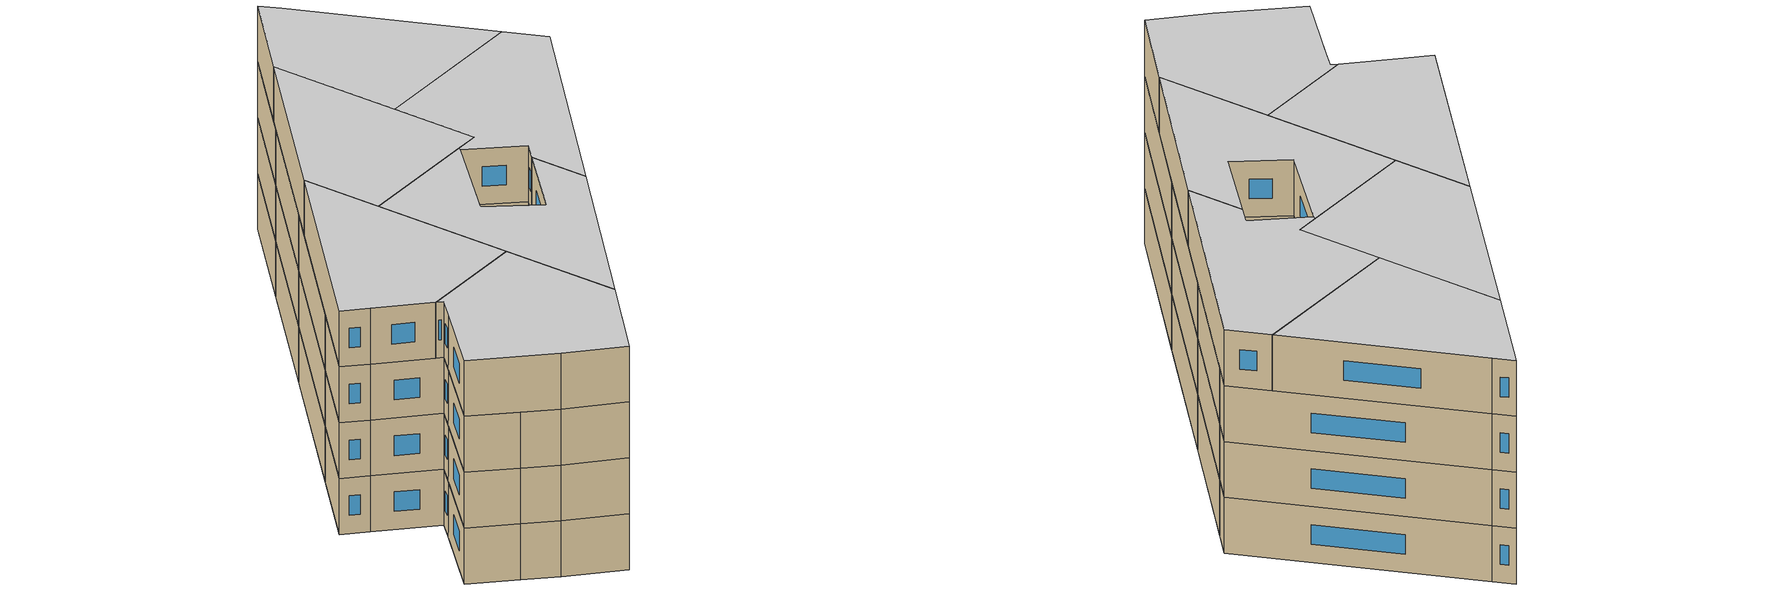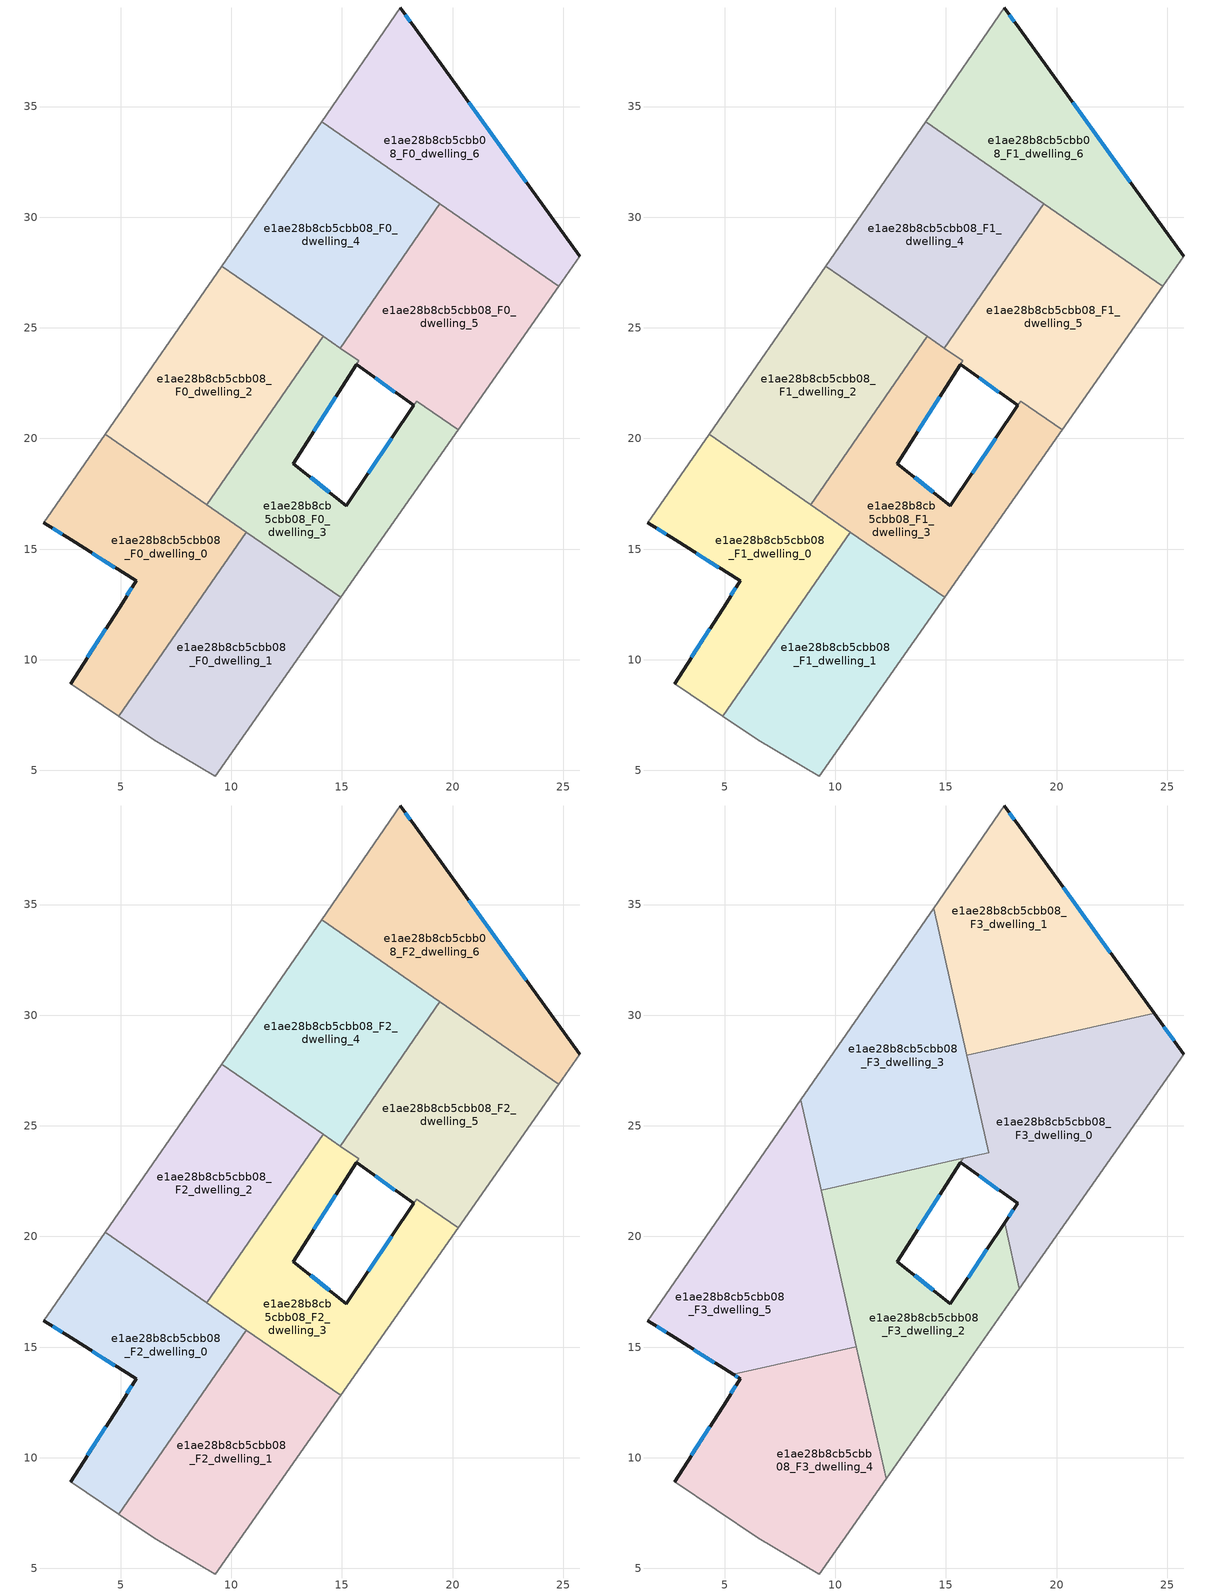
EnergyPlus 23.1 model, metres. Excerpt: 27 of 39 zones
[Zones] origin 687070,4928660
e1ae28b8cb5cbb08_F0_dwelling_0
 floor ground (EU_floor_Construction): 10.68,15.76 4.92,7.45 2.73,8.93 5.08,12.59 5.69,13.57 2.75,15.42 1.52,16.19 4.3,20.19 z0
 wall outside (EU_wall_Construction): 1.52,16.19 2.75,15.42 5.69,13.57 5.08,12.59 2.73,8.93 z0:3
 wall adiabatic (EU_wall_Construction): 4.3,20.19 1.52,16.19 / 2.73,8.93 4.92,7.45 z0:3
 wall to e1ae28b8cb5cbb08_F0_dwelling_1 (EU_wall_Construction): 4.92,7.45 10.68,15.76 z0:3
 wall to e1ae28b8cb5cbb08_F0_dwelling_2 (EU_wall_Construction): 8.88,17.01 4.3,20.19 z0:3
 wall to e1ae28b8cb5cbb08_F0_dwelling_3 (EU_wall_Construction): 10.68,15.76 8.88,17.01 z0:3
 window (EU_Window_Construction): 5.5,13.25 5.28,12.9 / 3.71,14.81 4.74,14.17 / 1.92,15.94 2.35,15.67 / 4.32,11.4 3.5,10.12 z0.98:2.02
e1ae28b8cb5cbb08_F0_dwelling_1
 floor ground (EU_floor_Construction): 14.94,12.81 9.28,4.75 6.5,6.39 4.92,7.45 10.68,15.76 z0
 wall adiabatic (EU_wall_Construction): 4.92,7.45 6.5,6.39 9.28,4.75 14.94,12.81 z0:3
 wall to e1ae28b8cb5cbb08_F0_dwelling_3 (EU_wall_Construction): 14.94,12.81 10.68,15.76 z0:3
e1ae28b8cb5cbb08_F0_dwelling_2
 floor ground (EU_floor_Construction): 14.15,24.61 8.88,17.01 4.3,20.19 9.56,27.79 z0
 wall to e1ae28b8cb5cbb08_F0_dwelling_3 (EU_wall_Construction): 8.88,17.01 14.15,24.61 z0:3
 wall adiabatic (EU_wall_Construction): 9.56,27.79 4.3,20.19 z0:3
 wall to e1ae28b8cb5cbb08_F0_dwelling_4 (EU_wall_Construction): 14.15,24.61 9.56,27.79 z0:3
e1ae28b8cb5cbb08_F0_dwelling_3
 floor ground (EU_floor_Construction): 18.37,21.69 20.25,20.39 14.94,12.81 8.88,17.01 14.15,24.61 15.75,23.5 15.65,23.34 12.8,18.87 15.2,16.96 18.23,21.5 z0
 wall outside (EU_wall_Construction): 18.23,21.5 15.2,16.96 12.8,18.87 15.65,23.34 z0:3
 wall adiabatic (EU_wall_Construction): 14.94,12.81 20.25,20.39 z0:3
 wall to e1ae28b8cb5cbb08_F0_dwelling_5 (EU_wall_Construction): 15.65,23.35 15.75,23.5 14.91,24.08 / 20.25,20.39 18.37,21.69 18.23,21.5 z0:3
 wall to e1ae28b8cb5cbb08_F0_dwelling_4 (EU_wall_Construction): 14.91,24.08 14.15,24.61 z0:3
 window (EU_Window_Construction): 13.73,20.32 14.73,21.89 / 14.42,17.58 13.58,18.24 / 17.25,20.02 16.19,18.43 z0.98:2.02
e1ae28b8cb5cbb08_F0_dwelling_4
 floor ground (EU_floor_Construction): 19.43,30.6 14.91,24.08 9.56,27.79 14.08,34.31 z0
 wall to e1ae28b8cb5cbb08_F0_dwelling_5 (EU_wall_Construction): 14.91,24.08 19.43,30.6 z0:3
 wall adiabatic (EU_wall_Construction): 14.08,34.31 9.56,27.79 z0:3
 wall to e1ae28b8cb5cbb08_F0_dwelling_6 (EU_wall_Construction): 19.43,30.6 14.08,34.31 z0:3
e1ae28b8cb5cbb08_F0_dwelling_5
 floor ground (EU_floor_Construction): 24.8,26.88 20.25,20.39 18.37,21.69 18.23,21.5 15.65,23.34 15.75,23.5 14.91,24.08 19.43,30.6 z0
 wall outside (EU_wall_Construction): 15.65,23.34 18.23,21.5 z0:3
 wall adiabatic (EU_wall_Construction): 20.25,20.39 24.8,26.88 z0:3
 wall to e1ae28b8cb5cbb08_F0_dwelling_6 (EU_wall_Construction): 24.8,26.88 19.43,30.6 z0:3
 window (EU_Window_Construction): 16.49,22.74 17.39,22.1 z0.98:2.02
e1ae28b8cb5cbb08_F0_dwelling_6
 floor ground (EU_floor_Construction): 18.31,38.54 25.74,28.24 24.8,26.88 14.08,34.31 17.64,39.46 z0
 wall outside (EU_wall_Construction): 25.74,28.24 18.31,38.54 17.64,39.46 z0:3
 wall adiabatic (EU_wall_Construction): 24.8,26.88 25.74,28.24 / 17.64,39.46 14.08,34.31 z0:3
 window (EU_Window_Construction): 18.1,38.83 17.86,39.16 / 23.33,31.58 20.73,35.19 z0.98:2.02
e1ae28b8cb5cbb08_F1_dwelling_0
 floor to e1ae28b8cb5cbb08_F0_dwelling_0 (EU_floor_Construction): 10.68,15.76 4.92,7.45 2.73,8.93 5.08,12.59 5.69,13.57 2.75,15.42 1.52,16.19 4.3,20.19 z3
 wall outside (EU_wall_Construction): 1.52,16.19 2.75,15.42 5.69,13.57 5.08,12.59 2.73,8.93 z3:6
 wall adiabatic (EU_wall_Construction): 4.3,20.19 1.52,16.19 / 2.73,8.93 4.92,7.45 z3:6
 wall to e1ae28b8cb5cbb08_F1_dwelling_1 (EU_wall_Construction): 4.92,7.45 10.68,15.76 z3:6
 wall to e1ae28b8cb5cbb08_F1_dwelling_2 (EU_wall_Construction): 8.88,17.01 4.3,20.19 z3:6
 wall to e1ae28b8cb5cbb08_F1_dwelling_3 (EU_wall_Construction): 10.68,15.76 8.88,17.01 z3:6
 window (EU_Window_Construction): 5.5,13.25 5.28,12.9 / 3.71,14.81 4.74,14.17 / 1.92,15.94 2.35,15.67 / 4.32,11.4 3.5,10.12 z3.98:5.02
e1ae28b8cb5cbb08_F1_dwelling_1
 floor to e1ae28b8cb5cbb08_F0_dwelling_1 (EU_floor_Construction): 14.94,12.81 9.28,4.75 6.5,6.39 4.92,7.45 10.68,15.76 z3
 wall adiabatic (EU_wall_Construction): 4.92,7.45 6.5,6.39 9.28,4.75 14.94,12.81 z3:6
 wall to e1ae28b8cb5cbb08_F1_dwelling_3 (EU_wall_Construction): 14.94,12.81 10.68,15.76 z3:6
e1ae28b8cb5cbb08_F1_dwelling_2
 floor to e1ae28b8cb5cbb08_F0_dwelling_2 (EU_floor_Construction): 14.15,24.61 8.88,17.01 4.3,20.19 9.56,27.79 z3
 wall to e1ae28b8cb5cbb08_F1_dwelling_3 (EU_wall_Construction): 8.88,17.01 14.15,24.61 z3:6
 wall adiabatic (EU_wall_Construction): 9.56,27.79 4.3,20.19 z3:6
 wall to e1ae28b8cb5cbb08_F1_dwelling_4 (EU_wall_Construction): 14.15,24.61 9.56,27.79 z3:6
e1ae28b8cb5cbb08_F1_dwelling_3
 floor to e1ae28b8cb5cbb08_F0_dwelling_3 (EU_floor_Construction): 18.37,21.69 20.25,20.39 14.94,12.81 8.88,17.01 14.15,24.61 15.75,23.5 15.65,23.34 12.8,18.87 15.2,16.96 18.23,21.5 z3
 wall outside (EU_wall_Construction): 18.23,21.5 15.2,16.96 12.8,18.87 15.65,23.34 z3:6
 wall adiabatic (EU_wall_Construction): 14.94,12.81 20.25,20.39 z3:6
 wall to e1ae28b8cb5cbb08_F1_dwelling_5 (EU_wall_Construction): 15.65,23.35 15.75,23.5 14.91,24.08 / 20.25,20.39 18.37,21.69 18.23,21.5 z3:6
 wall to e1ae28b8cb5cbb08_F1_dwelling_4 (EU_wall_Construction): 14.91,24.08 14.15,24.61 z3:6
 window (EU_Window_Construction): 13.73,20.32 14.73,21.89 / 14.42,17.58 13.58,18.24 / 17.25,20.02 16.19,18.43 z3.98:5.02
e1ae28b8cb5cbb08_F1_dwelling_4
 floor to e1ae28b8cb5cbb08_F0_dwelling_4 (EU_floor_Construction): 19.43,30.6 14.91,24.08 9.56,27.79 14.08,34.31 z3
 wall to e1ae28b8cb5cbb08_F1_dwelling_5 (EU_wall_Construction): 14.91,24.08 19.43,30.6 z3:6
 wall adiabatic (EU_wall_Construction): 14.08,34.31 9.56,27.79 z3:6
 wall to e1ae28b8cb5cbb08_F1_dwelling_6 (EU_wall_Construction): 19.43,30.6 14.08,34.31 z3:6
e1ae28b8cb5cbb08_F1_dwelling_5
 floor to e1ae28b8cb5cbb08_F0_dwelling_5 (EU_floor_Construction): 24.8,26.88 20.25,20.39 18.37,21.69 18.23,21.5 15.65,23.34 15.75,23.5 14.91,24.08 19.43,30.6 z3
 wall outside (EU_wall_Construction): 15.65,23.34 18.23,21.5 z3:6
 wall adiabatic (EU_wall_Construction): 20.25,20.39 24.8,26.88 z3:6
 wall to e1ae28b8cb5cbb08_F1_dwelling_6 (EU_wall_Construction): 24.8,26.88 19.43,30.6 z3:6
 window (EU_Window_Construction): 16.49,22.74 17.39,22.1 z3.98:5.02
e1ae28b8cb5cbb08_F1_dwelling_6
 floor to e1ae28b8cb5cbb08_F0_dwelling_6 (EU_floor_Construction): 18.31,38.54 25.74,28.24 24.8,26.88 14.08,34.31 17.64,39.46 z3
 wall outside (EU_wall_Construction): 25.74,28.24 18.31,38.54 17.64,39.46 z3:6
 wall adiabatic (EU_wall_Construction): 24.8,26.88 25.74,28.24 / 17.64,39.46 14.08,34.31 z3:6
 window (EU_Window_Construction): 18.1,38.83 17.86,39.16 / 23.33,31.58 20.73,35.19 z3.98:5.02
e1ae28b8cb5cbb08_F2_dwelling_0
 floor to e1ae28b8cb5cbb08_F1_dwelling_0 (EU_floor_Construction): 10.68,15.76 4.92,7.45 2.73,8.93 5.08,12.59 5.69,13.57 2.75,15.42 1.52,16.19 4.3,20.19 z6
 wall outside (EU_wall_Construction): 1.52,16.19 2.75,15.42 5.69,13.57 5.08,12.59 2.73,8.93 z6:9
 wall adiabatic (EU_wall_Construction): 4.3,20.19 1.52,16.19 / 2.73,8.93 4.92,7.45 z6:9
 wall to e1ae28b8cb5cbb08_F2_dwelling_1 (EU_wall_Construction): 4.92,7.45 10.68,15.76 z6:9
 wall to e1ae28b8cb5cbb08_F2_dwelling_2 (EU_wall_Construction): 8.88,17.01 4.3,20.19 z6:9
 wall to e1ae28b8cb5cbb08_F2_dwelling_3 (EU_wall_Construction): 10.68,15.76 8.88,17.01 z6:9
 window (EU_Window_Construction): 5.5,13.25 5.28,12.9 / 3.71,14.81 4.74,14.17 / 1.92,15.94 2.35,15.67 / 4.32,11.4 3.5,10.12 z6.98:8.02
e1ae28b8cb5cbb08_F2_dwelling_1
 floor to e1ae28b8cb5cbb08_F1_dwelling_1 (EU_floor_Construction): 14.94,12.81 9.28,4.75 6.5,6.39 4.92,7.45 10.68,15.76 z6
 wall adiabatic (EU_wall_Construction): 4.92,7.45 6.5,6.39 9.28,4.75 14.94,12.81 z6:9
 wall to e1ae28b8cb5cbb08_F2_dwelling_3 (EU_wall_Construction): 14.94,12.81 10.68,15.76 z6:9
 ceiling adiabatic (EU_roof_Construction): 10.95,15.02 10.8,15.68 10.68,15.76 10.02,14.81 z9
e1ae28b8cb5cbb08_F2_dwelling_2
 floor to e1ae28b8cb5cbb08_F1_dwelling_2 (EU_floor_Construction): 14.15,24.61 8.88,17.01 4.3,20.19 9.56,27.79 z6
 wall to e1ae28b8cb5cbb08_F2_dwelling_3 (EU_wall_Construction): 8.88,17.01 14.15,24.61 z6:9
 wall adiabatic (EU_wall_Construction): 9.56,27.79 4.3,20.19 z6:9
 wall to e1ae28b8cb5cbb08_F2_dwelling_4 (EU_wall_Construction): 14.15,24.61 9.56,27.79 z6:9
 ceiling adiabatic (EU_roof_Construction): 8.88,17.01 14.15,24.61 9.56,27.79 4.3,20.19 z9
e1ae28b8cb5cbb08_F2_dwelling_3
 floor to e1ae28b8cb5cbb08_F1_dwelling_3 (EU_floor_Construction): 18.37,21.69 20.25,20.39 14.94,12.81 8.88,17.01 14.15,24.61 15.75,23.5 15.65,23.34 12.8,18.87 15.2,16.96 18.23,21.5 z6
 wall outside (EU_wall_Construction): 18.23,21.5 15.2,16.96 12.8,18.87 15.65,23.34 z6:9
 wall adiabatic (EU_wall_Construction): 14.94,12.81 20.25,20.39 z6:9
 wall to e1ae28b8cb5cbb08_F2_dwelling_5 (EU_wall_Construction): 15.65,23.35 15.75,23.5 14.91,24.08 / 20.25,20.39 18.37,21.69 18.23,21.5 z6:9
 wall to e1ae28b8cb5cbb08_F2_dwelling_4 (EU_wall_Construction): 14.91,24.08 14.15,24.61 z6:9
 window (EU_Window_Construction): 13.73,20.32 14.73,21.89 / 14.42,17.58 13.58,18.24 / 17.25,20.02 16.19,18.43 z6.98:8.02
 ceiling adiabatic (EU_roof_Construction): 10.8,15.68 10.1,18.77 8.88,17.01 z9
e1ae28b8cb5cbb08_F2_dwelling_4
 floor to e1ae28b8cb5cbb08_F1_dwelling_4 (EU_floor_Construction): 19.43,30.6 14.91,24.08 9.56,27.79 14.08,34.31 z6
 wall to e1ae28b8cb5cbb08_F2_dwelling_5 (EU_wall_Construction): 14.91,24.08 19.43,30.6 z6:9
 wall adiabatic (EU_wall_Construction): 14.08,34.31 9.56,27.79 z6:9
 wall to e1ae28b8cb5cbb08_F2_dwelling_6 (EU_wall_Construction): 19.43,30.6 14.08,34.31 z6:9
 ceiling adiabatic (EU_roof_Construction): 14.91,24.08 16.39,26.21 14.65,33.91 14.08,34.31 9.56,27.79 z9
e1ae28b8cb5cbb08_F2_dwelling_5
 floor to e1ae28b8cb5cbb08_F1_dwelling_5 (EU_floor_Construction): 24.8,26.88 20.25,20.39 18.37,21.69 18.23,21.5 15.65,23.34 15.75,23.5 14.91,24.08 19.43,30.6 z6
 wall outside (EU_wall_Construction): 15.65,23.34 18.23,21.5 z6:9
 wall adiabatic (EU_wall_Construction): 20.25,20.39 24.8,26.88 z6:9
 wall to e1ae28b8cb5cbb08_F2_dwelling_6 (EU_wall_Construction): 24.8,26.88 19.43,30.6 z6:9
 window (EU_Window_Construction): 16.49,22.74 17.39,22.1 z6.98:8.02
e1ae28b8cb5cbb08_F2_dwelling_6
 floor to e1ae28b8cb5cbb08_F1_dwelling_6 (EU_floor_Construction): 18.31,38.54 25.74,28.24 24.8,26.88 14.08,34.31 17.64,39.46 z6
 wall outside (EU_wall_Construction): 25.74,28.24 18.31,38.54 17.64,39.46 z6:9
 wall adiabatic (EU_wall_Construction): 24.8,26.88 25.74,28.24 / 17.64,39.46 14.08,34.31 z6:9
 window (EU_Window_Construction): 18.1,38.83 17.86,39.16 / 23.33,31.58 20.73,35.19 z6.98:8.02
e1ae28b8cb5cbb08_F3_dwelling_0
 floor to e1ae28b8cb5cbb08_F2_dwelling_5 (EU_floor_Construction): 24.8,26.89 20.25,20.39 18.37,21.69 18.23,21.5 15.65,23.34 15.77,23.53 16.93,23.79 16.39,26.21 18.09,28.66 21.21,29.37 z9
 floor to e1ae28b8cb5cbb08_F2_dwelling_3 (EU_floor_Construction): 20.25,20.39 18.32,17.64 17.65,20.62 18.24,21.51 18.37,21.69 z9
 floor to e1ae28b8cb5cbb08_F2_dwelling_6 (EU_floor_Construction): 24.41,30.09 25.74,28.24 24.8,26.89 21.21,29.37 z9
 floor to e1ae28b8cb5cbb08_F2_dwelling_4 (EU_floor_Construction): 18.09,28.66 16.39,26.21 15.94,28.18 z9
 wall outside (EU_wall_Construction): 25.74,28.24 24.41,30.09 / 15.65,23.34 18.23,21.5 17.65,20.62 z9:12
 wall to e1ae28b8cb5cbb08_F3_dwelling_1 (EU_wall_Construction): 24.41,30.09 15.94,28.18 z9:12
 wall adiabatic (EU_wall_Construction): 18.32,17.64 25.74,28.24 z9:12
 wall to e1ae28b8cb5cbb08_F3_dwelling_2 (EU_wall_Construction): 17.65,20.62 18.32,17.64 / 15.77,23.53 15.65,23.34 z9:12
 wall to e1ae28b8cb5cbb08_F3_dwelling_3 (EU_wall_Construction): 15.94,28.18 16.93,23.79 15.77,23.53 z9:12
 window (EU_Window_Construction): 25.31,28.84 24.84,29.48 / 18.04,21.21 17.84,20.9 / 16.49,22.74 17.39,22.1 z9.98:11.02
 ceiling to e1ae28b8cb5cbb08_F4_dwelling_0 (EU_floor_Construction): 18.32,17.64 25.74,28.24 24.41,30.09 15.94,28.18 16.93,23.79 15.77,23.53 15.65,23.34 18.23,21.5 17.65,20.62 z12
e1ae28b8cb5cbb08_F3_dwelling_1
 floor to e1ae28b8cb5cbb08_F2_dwelling_6 (EU_floor_Construction): 18.31,38.54 24.41,30.09 21.21,29.37 14.65,33.91 14.45,34.84 17.64,39.46 z9
 floor to e1ae28b8cb5cbb08_F2_dwelling_5 (EU_floor_Construction): 21.21,29.37 18.09,28.66 19.43,30.6 z9
 floor to e1ae28b8cb5cbb08_F2_dwelling_4 (EU_floor_Construction): 19.43,30.6 18.09,28.66 15.94,28.18 14.65,33.91 z9
 wall outside (EU_wall_Construction): 24.41,30.09 18.31,38.54 17.64,39.46 z9:12
 wall adiabatic (EU_wall_Construction): 17.64,39.46 14.45,34.84 z9:12
 wall to e1ae28b8cb5cbb08_F3_dwelling_3 (EU_wall_Construction): 14.45,34.84 15.94,28.18 z9:12
 window (EU_Window_Construction): 18.1,38.83 17.86,39.16 / 22.43,32.83 20.3,35.79 z9.98:11.02
 ceiling to e1ae28b8cb5cbb08_F4_dwelling_1 (EU_floor_Construction): 24.41,30.09 18.31,38.54 17.64,39.46 14.45,34.84 15.94,28.18 z12
e1ae28b8cb5cbb08_F3_dwelling_2
 floor to e1ae28b8cb5cbb08_F2_dwelling_3 (EU_floor_Construction): 15.75,23.5 15.65,23.34 12.8,18.87 15.2,16.96 17.65,20.62 18.32,17.64 14.94,12.81 10.8,15.68 10.1,18.77 12.96,22.89 15.73,23.52 z9
 floor to e1ae28b8cb5cbb08_F2_dwelling_1 (EU_floor_Construction): 14.94,12.81 12.3,9.04 10.8,15.68 z9
 floor adiabatic (EU_floor_Construction): 12.96,22.89 10.1,18.77 9.36,22.08 z9
 wall outside (EU_wall_Construction): 17.65,20.62 15.2,16.96 12.8,18.87 15.65,23.34 z9:12
 wall adiabatic (EU_wall_Construction): 12.3,9.04 18.32,17.64 z9:12
 wall to e1ae28b8cb5cbb08_F3_dwelling_5 (EU_wall_Construction): 9.36,22.08 10.95,15.02 z9:12
 wall to e1ae28b8cb5cbb08_F3_dwelling_3 (EU_wall_Construction): 15.77,23.53 9.36,22.08 z9:12
 wall to e1ae28b8cb5cbb08_F3_dwelling_4 (EU_wall_Construction): 10.95,15.02 12.3,9.04 z9:12
 window (EU_Window_Construction): 13.73,20.32 14.73,21.89 / 14.42,17.58 13.58,18.24 / 16.85,19.43 16,18.15 z9.98:11.02
 ceiling to e1ae28b8cb5cbb08_F4_dwelling_2 (EU_floor_Construction): 12.3,9.04 18.32,17.64 17.65,20.62 15.2,16.96 12.8,18.87 15.65,23.34 15.77,23.53 9.36,22.08 z12
e1ae28b8cb5cbb08_F3_dwelling_3
 floor adiabatic (EU_floor_Construction): 14.65,33.91 16.39,26.21 14.91,24.08 9.56,27.79 14.08,34.31 z9; 14.15,24.61 12.96,22.89 9.36,22.08 8.44,26.17 9.56,27.79 z9
 floor to e1ae28b8cb5cbb08_F2_dwelling_6 (EU_floor_Construction): 14.45,34.84 14.65,33.91 14.08,34.31 z9
 floor to e1ae28b8cb5cbb08_F2_dwelling_3 (EU_floor_Construction): 15.73,23.52 12.96,22.89 14.15,24.61 z9
 floor to e1ae28b8cb5cbb08_F2_dwelling_5 (EU_floor_Construction): 16.39,26.21 16.93,23.79 15.73,23.52 14.91,24.08 z9
 wall adiabatic (EU_wall_Construction): 14.45,34.84 8.44,26.17 z9:12
 wall to e1ae28b8cb5cbb08_F3_dwelling_5 (EU_wall_Construction): 8.44,26.17 9.36,22.08 z9:12
 ceiling to e1ae28b8cb5cbb08_F4_dwelling_3 (EU_floor_Construction): 16.93,23.79 14.45,34.84 8.44,26.17 9.36,22.08 z12
e1ae28b8cb5cbb08_F3_dwelling_4
 floor to e1ae28b8cb5cbb08_F2_dwelling_1 (EU_floor_Construction): 10.95,15.02 12.3,9.04 9.28,4.75 6.5,6.39 4.92,7.45 10.02,14.81 z9
 floor to e1ae28b8cb5cbb08_F2_dwelling_0 (EU_floor_Construction): 10.02,14.81 4.92,7.45 2.73,8.93 5.08,12.59 5.69,13.57 5.38,13.77 z9
 wall outside (EU_wall_Construction): 5.38,13.77 5.69,13.57 5.08,12.59 2.73,8.93 z9:12
 wall to e1ae28b8cb5cbb08_F3_dwelling_5 (EU_wall_Construction): 10.95,15.02 5.38,13.77 z9:12
 wall adiabatic (EU_wall_Construction): 2.73,8.93 6.5,6.39 9.28,4.75 12.3,9.04 z9:12
 window (EU_Window_Construction): 4.32,11.4 3.5,10.12 / 5.5,13.25 5.28,12.9 / 5.48,13.7 5.59,13.63 z9.98:11.02
 ceiling to e1ae28b8cb5cbb08_F4_dwelling_4 (EU_floor_Construction): 9.28,4.75 12.3,9.04 10.95,15.02 5.38,13.77 5.69,13.57 5.08,12.59 2.73,8.93 6.5,6.39 z12
e1ae28b8cb5cbb08_F3_dwelling_5
 floor to e1ae28b8cb5cbb08_F2_dwelling_0 (EU_floor_Construction): 10.68,15.76 10.02,14.81 5.38,13.77 2.75,15.42 1.52,16.19 4.3,20.19 z9
 floor adiabatic (EU_floor_Construction): 8.44,26.17 10.95,15.02 10.02,14.81 10.68,15.76 4.3,20.19 z9
 wall outside (EU_wall_Construction): 1.52,16.19 2.75,15.42 5.38,13.77 z9:12
 wall adiabatic (EU_wall_Construction): 8.44,26.17 1.52,16.19 z9:12
 window (EU_Window_Construction): 3.61,14.88 4.52,14.3 / 1.92,15.94 2.35,15.67 z9.98:11.02
 ceiling to e1ae28b8cb5cbb08_F4_dwelling_5 (EU_floor_Construction): 10.95,15.02 8.44,26.17 1.52,16.19 2.75,15.42 5.38,13.77 z12
[Building]
EU S2 Campaign: North Axis=0; Terrain=City; Solar Distribution=FullExterior
[Site:Location]
Bologna: Latitude=44.5; Longitude=11.25; Time Zone=1; Elevation=37
[SizingPeriod:WeatherFileDays]
AnnualSizingPeriod: Begin Month=1; Begin Day of Month=1; End Month=12; End Day of Month=31; Day of Week for Start Day=Monday; Use Weather File Daylight Saving Period=No; Use Weather File Rain and Snow Indicators=No
[MATERIAL]
EU_InternalMass_Material: Roughness=MediumRough; Thickness=0.1; Conductivity=1; Density=1800; Specific Heat=900; Thermal Absorptance=0.9; Solar Absorptance=0.7; Visible Absorptance=0.7
[MATERIAL:NOMASS] Roughness=MediumRough; Thermal Absorptance=0.9; Solar Absorptance=0.7; Visible Absorptance=0.7
Name | Thermal Resistance
EU_wall_NoMass | 0.905828
EU_roof_NoMass | 0.37593
EU_floor_NoMass | 0.67114
[WINDOWMATERIAL:SIMPLEGLAZINGSYSTEM]
EU_Window_SimpleGlazing: UFactor=4.52486; Solar Heat Gain Coefficient=0.85; Visible Transmittance=0.85
[CONSTRUCTION]
EU_wall_Construction: EU_wall_NoMass
EU_roof_Construction: EU_roof_NoMass
EU_floor_Construction: EU_floor_NoMass
EU_Window_Construction: EU_Window_SimpleGlazing
EU_InternalMass_Construction: EU_InternalMass_Material
[ZONE] Type=1; Multiplier=1; Ceiling Height=autocalculate; Floor Area=autocalculate; Part of Total Floor Area=Yes
Name | Volume
e1ae28b8cb5cbb08_F0_dwelling_0; e1ae28b8cb5cbb08_F1_dwelling_0; e1ae28b8cb5cbb08_F2_dwelling_0 | 154.836
e1ae28b8cb5cbb08_F3_dwelling_0 | 184.302
e1ae28b8cb5cbb08_F0_dwelling_1; e1ae28b8cb5cbb08_F1_dwelling_1; e1ae28b8cb5cbb08_F2_dwelling_1 | 154.882
e1ae28b8cb5cbb08_F3_dwelling_1 | 180.682
e1ae28b8cb5cbb08_F0_dwelling_2; e1ae28b8cb5cbb08_F1_dwelling_2; e1ae28b8cb5cbb08_F2_dwelling_2 | 154.863
e1ae28b8cb5cbb08_F3_dwelling_2 | 177.012
e1ae28b8cb5cbb08_F0_dwelling_3; e1ae28b8cb5cbb08_F1_dwelling_3; e1ae28b8cb5cbb08_F2_dwelling_3 | 152.829
e1ae28b8cb5cbb08_F3_dwelling_3 | 180.633
e1ae28b8cb5cbb08_F0_dwelling_4; e1ae28b8cb5cbb08_F1_dwelling_4; e1ae28b8cb5cbb08_F2_dwelling_4 | 154.868
e1ae28b8cb5cbb08_F3_dwelling_4 | 180.667
e1ae28b8cb5cbb08_F0_dwelling_5; e1ae28b8cb5cbb08_F1_dwelling_5; e1ae28b8cb5cbb08_F2_dwelling_5 | 156.866
e1ae28b8cb5cbb08_F3_dwelling_5 | 180.672
e1ae28b8cb5cbb08_F0_dwelling_6; e1ae28b8cb5cbb08_F1_dwelling_6; e1ae28b8cb5cbb08_F2_dwelling_6 | 154.832
[INTERNALMASS] Construction=EU_InternalMass_Construction
Name | Zone or ZoneList | Surface Area
e1ae28b8cb5cbb08_F0_dwelling_0_EU_InternalMass | e1ae28b8cb5cbb08_F0_dwelling_0 | 51.6113
e1ae28b8cb5cbb08_F0_dwelling_1_EU_InternalMass | e1ae28b8cb5cbb08_F0_dwelling_1 | 51.6281
e1ae28b8cb5cbb08_F0_dwelling_2_EU_InternalMass | e1ae28b8cb5cbb08_F0_dwelling_2 | 51.6213
e1ae28b8cb5cbb08_F0_dwelling_3_EU_InternalMass | e1ae28b8cb5cbb08_F0_dwelling_3 | 50.9452
e1ae28b8cb5cbb08_F0_dwelling_4_EU_InternalMass | e1ae28b8cb5cbb08_F0_dwelling_4 | 51.6233
e1ae28b8cb5cbb08_F0_dwelling_5_EU_InternalMass | e1ae28b8cb5cbb08_F0_dwelling_5 | 52.2892
e1ae28b8cb5cbb08_F0_dwelling_6_EU_InternalMass | e1ae28b8cb5cbb08_F0_dwelling_6 | 51.6107
e1ae28b8cb5cbb08_F1_dwelling_0_EU_InternalMass | e1ae28b8cb5cbb08_F1_dwelling_0 | 51.6113
e1ae28b8cb5cbb08_F1_dwelling_1_EU_InternalMass | e1ae28b8cb5cbb08_F1_dwelling_1 | 51.6281
e1ae28b8cb5cbb08_F1_dwelling_2_EU_InternalMass | e1ae28b8cb5cbb08_F1_dwelling_2 | 51.6213
e1ae28b8cb5cbb08_F1_dwelling_3_EU_InternalMass | e1ae28b8cb5cbb08_F1_dwelling_3 | 50.9452
e1ae28b8cb5cbb08_F1_dwelling_4_EU_InternalMass | e1ae28b8cb5cbb08_F1_dwelling_4 | 51.6233
e1ae28b8cb5cbb08_F1_dwelling_5_EU_InternalMass | e1ae28b8cb5cbb08_F1_dwelling_5 | 52.2892
e1ae28b8cb5cbb08_F1_dwelling_6_EU_InternalMass | e1ae28b8cb5cbb08_F1_dwelling_6 | 51.6107
e1ae28b8cb5cbb08_F2_dwelling_0_EU_InternalMass | e1ae28b8cb5cbb08_F2_dwelling_0 | 51.6113
e1ae28b8cb5cbb08_F2_dwelling_1_EU_InternalMass | e1ae28b8cb5cbb08_F2_dwelling_1 | 51.6281
e1ae28b8cb5cbb08_F2_dwelling_2_EU_InternalMass | e1ae28b8cb5cbb08_F2_dwelling_2 | 51.6213
e1ae28b8cb5cbb08_F2_dwelling_3_EU_InternalMass | e1ae28b8cb5cbb08_F2_dwelling_3 | 50.9452
e1ae28b8cb5cbb08_F2_dwelling_4_EU_InternalMass | e1ae28b8cb5cbb08_F2_dwelling_4 | 51.6233
e1ae28b8cb5cbb08_F2_dwelling_5_EU_InternalMass | e1ae28b8cb5cbb08_F2_dwelling_5 | 52.2892
e1ae28b8cb5cbb08_F2_dwelling_6_EU_InternalMass | e1ae28b8cb5cbb08_F2_dwelling_6 | 51.6107
e1ae28b8cb5cbb08_F3_dwelling_0_EU_InternalMass | e1ae28b8cb5cbb08_F3_dwelling_0 | 61.433
e1ae28b8cb5cbb08_F3_dwelling_1_EU_InternalMass | e1ae28b8cb5cbb08_F3_dwelling_1 | 60.2273
e1ae28b8cb5cbb08_F3_dwelling_2_EU_InternalMass | e1ae28b8cb5cbb08_F3_dwelling_2 | 59.0046
e1ae28b8cb5cbb08_F3_dwelling_3_EU_InternalMass | e1ae28b8cb5cbb08_F3_dwelling_3 | 60.2108
e1ae28b8cb5cbb08_F3_dwelling_4_EU_InternalMass | e1ae28b8cb5cbb08_F3_dwelling_4 | 60.222
e1ae28b8cb5cbb08_F3_dwelling_5_EU_InternalMass | e1ae28b8cb5cbb08_F3_dwelling_5 | 60.2241
[OTHEREQUIPMENT] Fuel Type=Electricity; Design Level Calculation Method=Watts/Area; Power per Zone Floor Area=1; Fraction Latent=0; Fraction Radiant=0; Fraction Lost=0; Carbon Dioxide Generation Rate=0; EndUse Subcategory=EU_Step8_InternalGains
Name | Zone or ZoneList or Space or SpaceList | Schedule
EU_Step8_InternalGain_e1ae28b8cb5cbb08_F0_dwelling_0_f000 | e1ae28b8cb5cbb08_F0_dwelling_0 | EU_Step8_GainSchedule_e1ae28b8cb5cbb08_F0_dwelling_0_f000
EU_Step8_InternalGain_e1ae28b8cb5cbb08_F0_dwelling_1_f000 | e1ae28b8cb5cbb08_F0_dwelling_1 | EU_Step8_GainSchedule_e1ae28b8cb5cbb08_F0_dwelling_1_f000
EU_Step8_InternalGain_e1ae28b8cb5cbb08_F0_dwelling_2_f000 | e1ae28b8cb5cbb08_F0_dwelling_2 | EU_Step8_GainSchedule_e1ae28b8cb5cbb08_F0_dwelling_2_f000
EU_Step8_InternalGain_e1ae28b8cb5cbb08_F0_dwelling_3_f000 | e1ae28b8cb5cbb08_F0_dwelling_3 | EU_Step8_GainSchedule_e1ae28b8cb5cbb08_F0_dwelling_3_f000
EU_Step8_InternalGain_e1ae28b8cb5cbb08_F0_dwelling_4_f000 | e1ae28b8cb5cbb08_F0_dwelling_4 | EU_Step8_GainSchedule_e1ae28b8cb5cbb08_F0_dwelling_4_f000
EU_Step8_InternalGain_e1ae28b8cb5cbb08_F0_dwelling_5_f000 | e1ae28b8cb5cbb08_F0_dwelling_5 | EU_Step8_GainSchedule_e1ae28b8cb5cbb08_F0_dwelling_5_f000
EU_Step8_InternalGain_e1ae28b8cb5cbb08_F0_dwelling_6_f000 | e1ae28b8cb5cbb08_F0_dwelling_6 | EU_Step8_GainSchedule_e1ae28b8cb5cbb08_F0_dwelling_6_f000
EU_Step8_InternalGain_e1ae28b8cb5cbb08_F1_dwelling_0_f000 | e1ae28b8cb5cbb08_F1_dwelling_0 | EU_Step8_GainSchedule_e1ae28b8cb5cbb08_F1_dwelling_0_f000
EU_Step8_InternalGain_e1ae28b8cb5cbb08_F1_dwelling_1_f000 | e1ae28b8cb5cbb08_F1_dwelling_1 | EU_Step8_GainSchedule_e1ae28b8cb5cbb08_F1_dwelling_1_f000
EU_Step8_InternalGain_e1ae28b8cb5cbb08_F1_dwelling_2_f000 | e1ae28b8cb5cbb08_F1_dwelling_2 | EU_Step8_GainSchedule_e1ae28b8cb5cbb08_F1_dwelling_2_f000
EU_Step8_InternalGain_e1ae28b8cb5cbb08_F1_dwelling_3_f000 | e1ae28b8cb5cbb08_F1_dwelling_3 | EU_Step8_GainSchedule_e1ae28b8cb5cbb08_F1_dwelling_3_f000
EU_Step8_InternalGain_e1ae28b8cb5cbb08_F1_dwelling_4_f000 | e1ae28b8cb5cbb08_F1_dwelling_4 | EU_Step8_GainSchedule_e1ae28b8cb5cbb08_F1_dwelling_4_f000
EU_Step8_InternalGain_e1ae28b8cb5cbb08_F1_dwelling_5_f000 | e1ae28b8cb5cbb08_F1_dwelling_5 | EU_Step8_GainSchedule_e1ae28b8cb5cbb08_F1_dwelling_5_f000
EU_Step8_InternalGain_e1ae28b8cb5cbb08_F1_dwelling_6_f000 | e1ae28b8cb5cbb08_F1_dwelling_6 | EU_Step8_GainSchedule_e1ae28b8cb5cbb08_F1_dwelling_6_f000
EU_Step8_InternalGain_e1ae28b8cb5cbb08_F2_dwelling_0_f000 | e1ae28b8cb5cbb08_F2_dwelling_0 | EU_Step8_GainSchedule_e1ae28b8cb5cbb08_F2_dwelling_0_f000
EU_Step8_InternalGain_e1ae28b8cb5cbb08_F2_dwelling_1_f000 | e1ae28b8cb5cbb08_F2_dwelling_1 | EU_Step8_GainSchedule_e1ae28b8cb5cbb08_F2_dwelling_1_f000
EU_Step8_InternalGain_e1ae28b8cb5cbb08_F2_dwelling_2_f000 | e1ae28b8cb5cbb08_F2_dwelling_2 | EU_Step8_GainSchedule_e1ae28b8cb5cbb08_F2_dwelling_2_f000
EU_Step8_InternalGain_e1ae28b8cb5cbb08_F2_dwelling_3_f000 | e1ae28b8cb5cbb08_F2_dwelling_3 | EU_Step8_GainSchedule_e1ae28b8cb5cbb08_F2_dwelling_3_f000
EU_Step8_InternalGain_e1ae28b8cb5cbb08_F2_dwelling_4_f000 | e1ae28b8cb5cbb08_F2_dwelling_4 | EU_Step8_GainSchedule_e1ae28b8cb5cbb08_F2_dwelling_4_f000
EU_Step8_InternalGain_e1ae28b8cb5cbb08_F2_dwelling_5_f000 | e1ae28b8cb5cbb08_F2_dwelling_5 | EU_Step8_GainSchedule_e1ae28b8cb5cbb08_F2_dwelling_5_f000
EU_Step8_InternalGain_e1ae28b8cb5cbb08_F2_dwelling_6_f000 | e1ae28b8cb5cbb08_F2_dwelling_6 | EU_Step8_GainSchedule_e1ae28b8cb5cbb08_F2_dwelling_6_f000
EU_Step8_InternalGain_e1ae28b8cb5cbb08_F3_dwelling_0_f000 | e1ae28b8cb5cbb08_F3_dwelling_0 | EU_Step8_GainSchedule_e1ae28b8cb5cbb08_F3_dwelling_0_f000
EU_Step8_InternalGain_e1ae28b8cb5cbb08_F3_dwelling_1_f000 | e1ae28b8cb5cbb08_F3_dwelling_1 | EU_Step8_GainSchedule_e1ae28b8cb5cbb08_F3_dwelling_1_f000
EU_Step8_InternalGain_e1ae28b8cb5cbb08_F3_dwelling_2_f000 | e1ae28b8cb5cbb08_F3_dwelling_2 | EU_Step8_GainSchedule_e1ae28b8cb5cbb08_F3_dwelling_2_f000
EU_Step8_InternalGain_e1ae28b8cb5cbb08_F3_dwelling_3_f000 | e1ae28b8cb5cbb08_F3_dwelling_3 | EU_Step8_GainSchedule_e1ae28b8cb5cbb08_F3_dwelling_3_f000
EU_Step8_InternalGain_e1ae28b8cb5cbb08_F3_dwelling_4_f000 | e1ae28b8cb5cbb08_F3_dwelling_4 | EU_Step8_GainSchedule_e1ae28b8cb5cbb08_F3_dwelling_4_f000
EU_Step8_InternalGain_e1ae28b8cb5cbb08_F3_dwelling_5_f000 | e1ae28b8cb5cbb08_F3_dwelling_5 | EU_Step8_GainSchedule_e1ae28b8cb5cbb08_F3_dwelling_5_f000
[ZONEVENTILATION:DESIGNFLOWRATE] Schedule=EU_AlwaysOn; Design Flow Rate Calculation Method=AirChanges/Hour; Air Changes per Hour=0.73129; Ventilation Type=Natural; Fan Pressure Rise=0; Fan Total Efficiency=1; Constant Term Coefficient=1; Temperature Term Coefficient=0; Velocity Term Coefficient=0; Velocity Squared Term Coefficient=0; Minimum Indoor Temperature=-100; Maximum Indoor Temperature=100; Delta Temperature=-100; Minimum Outdoor Temperature=-100; Maximum Outdoor Temperature=100; Maximum Wind Speed=40
Name | Zone or ZoneList or Space or SpaceList
EU_ConstantAir_e1ae28b8cb5cbb08_F0_dwelling_0 | e1ae28b8cb5cbb08_F0_dwelling_0
EU_ConstantAir_e1ae28b8cb5cbb08_F0_dwelling_1 | e1ae28b8cb5cbb08_F0_dwelling_1
EU_ConstantAir_e1ae28b8cb5cbb08_F0_dwelling_2 | e1ae28b8cb5cbb08_F0_dwelling_2
EU_ConstantAir_e1ae28b8cb5cbb08_F0_dwelling_3 | e1ae28b8cb5cbb08_F0_dwelling_3
EU_ConstantAir_e1ae28b8cb5cbb08_F0_dwelling_4 | e1ae28b8cb5cbb08_F0_dwelling_4
EU_ConstantAir_e1ae28b8cb5cbb08_F0_dwelling_5 | e1ae28b8cb5cbb08_F0_dwelling_5
EU_ConstantAir_e1ae28b8cb5cbb08_F0_dwelling_6 | e1ae28b8cb5cbb08_F0_dwelling_6
EU_ConstantAir_e1ae28b8cb5cbb08_F1_dwelling_0 | e1ae28b8cb5cbb08_F1_dwelling_0
EU_ConstantAir_e1ae28b8cb5cbb08_F1_dwelling_1 | e1ae28b8cb5cbb08_F1_dwelling_1
EU_ConstantAir_e1ae28b8cb5cbb08_F1_dwelling_2 | e1ae28b8cb5cbb08_F1_dwelling_2
EU_ConstantAir_e1ae28b8cb5cbb08_F1_dwelling_3 | e1ae28b8cb5cbb08_F1_dwelling_3
EU_ConstantAir_e1ae28b8cb5cbb08_F1_dwelling_4 | e1ae28b8cb5cbb08_F1_dwelling_4
EU_ConstantAir_e1ae28b8cb5cbb08_F1_dwelling_5 | e1ae28b8cb5cbb08_F1_dwelling_5
EU_ConstantAir_e1ae28b8cb5cbb08_F1_dwelling_6 | e1ae28b8cb5cbb08_F1_dwelling_6
EU_ConstantAir_e1ae28b8cb5cbb08_F2_dwelling_0 | e1ae28b8cb5cbb08_F2_dwelling_0
EU_ConstantAir_e1ae28b8cb5cbb08_F2_dwelling_1 | e1ae28b8cb5cbb08_F2_dwelling_1
EU_ConstantAir_e1ae28b8cb5cbb08_F2_dwelling_2 | e1ae28b8cb5cbb08_F2_dwelling_2
EU_ConstantAir_e1ae28b8cb5cbb08_F2_dwelling_3 | e1ae28b8cb5cbb08_F2_dwelling_3
EU_ConstantAir_e1ae28b8cb5cbb08_F2_dwelling_4 | e1ae28b8cb5cbb08_F2_dwelling_4
EU_ConstantAir_e1ae28b8cb5cbb08_F2_dwelling_5 | e1ae28b8cb5cbb08_F2_dwelling_5
EU_ConstantAir_e1ae28b8cb5cbb08_F2_dwelling_6 | e1ae28b8cb5cbb08_F2_dwelling_6
EU_ConstantAir_e1ae28b8cb5cbb08_F3_dwelling_0 | e1ae28b8cb5cbb08_F3_dwelling_0
EU_ConstantAir_e1ae28b8cb5cbb08_F3_dwelling_1 | e1ae28b8cb5cbb08_F3_dwelling_1
EU_ConstantAir_e1ae28b8cb5cbb08_F3_dwelling_2 | e1ae28b8cb5cbb08_F3_dwelling_2
EU_ConstantAir_e1ae28b8cb5cbb08_F3_dwelling_3 | e1ae28b8cb5cbb08_F3_dwelling_3
EU_ConstantAir_e1ae28b8cb5cbb08_F3_dwelling_4 | e1ae28b8cb5cbb08_F3_dwelling_4
EU_ConstantAir_e1ae28b8cb5cbb08_F3_dwelling_5 | e1ae28b8cb5cbb08_F3_dwelling_5
[HVACTEMPLATE:THERMOSTAT] Constant Heating Setpoint=20; Constant Cooling Setpoint=50
EU_HeatOnly_e1ae28b8cb5cbb08_F0_dwelling_0; EU_HeatOnly_e1ae28b8cb5cbb08_F0_dwelling_1; EU_HeatOnly_e1ae28b8cb5cbb08_F0_dwelling_2; EU_HeatOnly_e1ae28b8cb5cbb08_F0_dwelling_3; EU_HeatOnly_e1ae28b8cb5cbb08_F0_dwelling_4; EU_HeatOnly_e1ae28b8cb5cbb08_F0_dwelling_5; EU_HeatOnly_e1ae28b8cb5cbb08_F0_dwelling_6; EU_HeatOnly_e1ae28b8cb5cbb08_F1_dwelling_0; EU_HeatOnly_e1ae28b8cb5cbb08_F1_dwelling_1; EU_HeatOnly_e1ae28b8cb5cbb08_F1_dwelling_2; EU_HeatOnly_e1ae28b8cb5cbb08_F1_dwelling_3; EU_HeatOnly_e1ae28b8cb5cbb08_F1_dwelling_4; EU_HeatOnly_e1ae28b8cb5cbb08_F1_dwelling_5; EU_HeatOnly_e1ae28b8cb5cbb08_F1_dwelling_6; EU_HeatOnly_e1ae28b8cb5cbb08_F2_dwelling_0; EU_HeatOnly_e1ae28b8cb5cbb08_F2_dwelling_1; EU_HeatOnly_e1ae28b8cb5cbb08_F2_dwelling_2; EU_HeatOnly_e1ae28b8cb5cbb08_F2_dwelling_3; EU_HeatOnly_e1ae28b8cb5cbb08_F2_dwelling_4; EU_HeatOnly_e1ae28b8cb5cbb08_F2_dwelling_5; EU_HeatOnly_e1ae28b8cb5cbb08_F2_dwelling_6; EU_HeatOnly_e1ae28b8cb5cbb08_F3_dwelling_0; EU_HeatOnly_e1ae28b8cb5cbb08_F3_dwelling_1; EU_HeatOnly_e1ae28b8cb5cbb08_F3_dwelling_2; EU_HeatOnly_e1ae28b8cb5cbb08_F3_dwelling_3; EU_HeatOnly_e1ae28b8cb5cbb08_F3_dwelling_4; EU_HeatOnly_e1ae28b8cb5cbb08_F3_dwelling_5; EU_HeatOnly_e1ae28b8cb5cbb08_F4_dwelling_0; EU_HeatOnly_e1ae28b8cb5cbb08_F4_dwelling_1; EU_HeatOnly_e1ae28b8cb5cbb08_F4_dwelling_2; EU_HeatOnly_e1ae28b8cb5cbb08_F4_dwelling_3; EU_HeatOnly_e1ae28b8cb5cbb08_F4_dwelling_4; EU_HeatOnly_e1ae28b8cb5cbb08_F4_dwelling_5; EU_HeatOnly_e1ae28b8cb5cbb08_F5_dwelling_0; EU_HeatOnly_e1ae28b8cb5cbb08_F5_dwelling_1; EU_HeatOnly_e1ae28b8cb5cbb08_F5_dwelling_2; EU_HeatOnly_e1ae28b8cb5cbb08_F5_dwelling_3; EU_HeatOnly_e1ae28b8cb5cbb08_F5_dwelling_4; EU_HeatOnly_e1ae28b8cb5cbb08_F5_dwelling_5
[HVACTEMPLATE:ZONE:IDEALLOADSAIRSYSTEM] System Availability Schedule=EU_AlwaysOn; Maximum Heating Supply Air Temperature=50; Minimum Cooling Supply Air Temperature=13; Maximum Heating Supply Air Humidity Ratio=0.0156; Minimum Cooling Supply Air Humidity Ratio=0.0077; Heating Limit=NoLimit; Cooling Limit=NoLimit; Heating Availability Schedule=EU_AlwaysOn; Cooling Availability Schedule=EU_CoolingOff; Dehumidification Control Type=ConstantSensibleHeatRatio; Cooling Sensible Heat Ratio=0.7; Dehumidification Setpoint=60; Humidification Control Type=None; Humidification Setpoint=30; Outdoor Air Method=None; Outdoor Air Flow Rate per Person=0.00944; Outdoor Air Flow Rate per Zone Floor Area=0; Outdoor Air Flow Rate per Zone=0; Demand Controlled Ventilation Type=None; Outdoor Air Economizer Type=NoEconomizer; Heat Recovery Type=None; Sensible Heat Recovery Effectiveness=0.7; Latent Heat Recovery Effectiveness=0.65
Name | Template Thermostat
e1ae28b8cb5cbb08_F0_dwelling_0 | EU_HeatOnly_e1ae28b8cb5cbb08_F0_dwelling_0
e1ae28b8cb5cbb08_F0_dwelling_1 | EU_HeatOnly_e1ae28b8cb5cbb08_F0_dwelling_1
e1ae28b8cb5cbb08_F0_dwelling_2 | EU_HeatOnly_e1ae28b8cb5cbb08_F0_dwelling_2
e1ae28b8cb5cbb08_F0_dwelling_3 | EU_HeatOnly_e1ae28b8cb5cbb08_F0_dwelling_3
e1ae28b8cb5cbb08_F0_dwelling_4 | EU_HeatOnly_e1ae28b8cb5cbb08_F0_dwelling_4
e1ae28b8cb5cbb08_F0_dwelling_5 | EU_HeatOnly_e1ae28b8cb5cbb08_F0_dwelling_5
e1ae28b8cb5cbb08_F0_dwelling_6 | EU_HeatOnly_e1ae28b8cb5cbb08_F0_dwelling_6
e1ae28b8cb5cbb08_F1_dwelling_0 | EU_HeatOnly_e1ae28b8cb5cbb08_F1_dwelling_0
e1ae28b8cb5cbb08_F1_dwelling_1 | EU_HeatOnly_e1ae28b8cb5cbb08_F1_dwelling_1
e1ae28b8cb5cbb08_F1_dwelling_2 | EU_HeatOnly_e1ae28b8cb5cbb08_F1_dwelling_2
e1ae28b8cb5cbb08_F1_dwelling_3 | EU_HeatOnly_e1ae28b8cb5cbb08_F1_dwelling_3
e1ae28b8cb5cbb08_F1_dwelling_4 | EU_HeatOnly_e1ae28b8cb5cbb08_F1_dwelling_4
e1ae28b8cb5cbb08_F1_dwelling_5 | EU_HeatOnly_e1ae28b8cb5cbb08_F1_dwelling_5
e1ae28b8cb5cbb08_F1_dwelling_6 | EU_HeatOnly_e1ae28b8cb5cbb08_F1_dwelling_6
e1ae28b8cb5cbb08_F2_dwelling_0 | EU_HeatOnly_e1ae28b8cb5cbb08_F2_dwelling_0
e1ae28b8cb5cbb08_F2_dwelling_1 | EU_HeatOnly_e1ae28b8cb5cbb08_F2_dwelling_1
e1ae28b8cb5cbb08_F2_dwelling_2 | EU_HeatOnly_e1ae28b8cb5cbb08_F2_dwelling_2
e1ae28b8cb5cbb08_F2_dwelling_3 | EU_HeatOnly_e1ae28b8cb5cbb08_F2_dwelling_3
e1ae28b8cb5cbb08_F2_dwelling_4 | EU_HeatOnly_e1ae28b8cb5cbb08_F2_dwelling_4
e1ae28b8cb5cbb08_F2_dwelling_5 | EU_HeatOnly_e1ae28b8cb5cbb08_F2_dwelling_5
e1ae28b8cb5cbb08_F2_dwelling_6 | EU_HeatOnly_e1ae28b8cb5cbb08_F2_dwelling_6
e1ae28b8cb5cbb08_F3_dwelling_0 | EU_HeatOnly_e1ae28b8cb5cbb08_F3_dwelling_0
e1ae28b8cb5cbb08_F3_dwelling_1 | EU_HeatOnly_e1ae28b8cb5cbb08_F3_dwelling_1
e1ae28b8cb5cbb08_F3_dwelling_2 | EU_HeatOnly_e1ae28b8cb5cbb08_F3_dwelling_2
e1ae28b8cb5cbb08_F3_dwelling_3 | EU_HeatOnly_e1ae28b8cb5cbb08_F3_dwelling_3
e1ae28b8cb5cbb08_F3_dwelling_4 | EU_HeatOnly_e1ae28b8cb5cbb08_F3_dwelling_4
e1ae28b8cb5cbb08_F3_dwelling_5 | EU_HeatOnly_e1ae28b8cb5cbb08_F3_dwelling_5
[SIZING:ZONE] Zone Cooling Design Supply Air Temperature Input Method=SupplyAirTemperature; Zone Cooling Design Supply Air Temperature=13; Zone Heating Design Supply Air Temperature Input Method=SupplyAirTemperature; Zone Heating Design Supply Air Temperature=50; Zone Cooling Design Supply Air Humidity Ratio=0.008; Zone Heating Design Supply Air Humidity Ratio=0.008; Cooling Design Air Flow Method=DesignDay; Cooling Design Air Flow Rate=0; Cooling Minimum Air Flow per Zone Floor Area=0.000762; Cooling Minimum Air Flow=0; Cooling Minimum Air Flow Fraction=0.2; Heating Design Air Flow Method=DesignDay; Heating Design Air Flow Rate=0; Heating Maximum Air Flow per Zone Floor Area=0.002032; Heating Maximum Air Flow=0.141576; Heating Maximum Air Flow Fraction=0.3; Account for Dedicated Outdoor Air System=No; Dedicated Outdoor Air System Control Strategy=NeutralSupplyAir; Dedicated Outdoor Air Low Setpoint Temperature for Design=autosize; Dedicated Outdoor Air High Setpoint Temperature for Design=autosize; Zone Load Sizing Method=Sensible Load Only No Latent Load; Zone Latent Cooling Design Supply Air Humidity Ratio Input Method=HumidityRatioDifference; Zone Cooling Design Supply Air Humidity Ratio Difference=0.005; Zone Latent Heating Design Supply Air Humidity Ratio Input Method=HumidityRatioDifference; Zone Humidification Design Supply Air Humidity Ratio Difference=0.005
e1ae28b8cb5cbb08_F0_dwelling_0; e1ae28b8cb5cbb08_F0_dwelling_1; e1ae28b8cb5cbb08_F0_dwelling_2; e1ae28b8cb5cbb08_F0_dwelling_3; e1ae28b8cb5cbb08_F0_dwelling_4; e1ae28b8cb5cbb08_F0_dwelling_5; e1ae28b8cb5cbb08_F0_dwelling_6; e1ae28b8cb5cbb08_F1_dwelling_0; e1ae28b8cb5cbb08_F1_dwelling_1; e1ae28b8cb5cbb08_F1_dwelling_2; e1ae28b8cb5cbb08_F1_dwelling_3; e1ae28b8cb5cbb08_F1_dwelling_4; e1ae28b8cb5cbb08_F1_dwelling_5; e1ae28b8cb5cbb08_F1_dwelling_6; e1ae28b8cb5cbb08_F2_dwelling_0; e1ae28b8cb5cbb08_F2_dwelling_1; e1ae28b8cb5cbb08_F2_dwelling_2; e1ae28b8cb5cbb08_F2_dwelling_3; e1ae28b8cb5cbb08_F2_dwelling_4; e1ae28b8cb5cbb08_F2_dwelling_5; e1ae28b8cb5cbb08_F2_dwelling_6; e1ae28b8cb5cbb08_F3_dwelling_0; e1ae28b8cb5cbb08_F3_dwelling_1; e1ae28b8cb5cbb08_F3_dwelling_2; e1ae28b8cb5cbb08_F3_dwelling_3; e1ae28b8cb5cbb08_F3_dwelling_4; e1ae28b8cb5cbb08_F3_dwelling_5
[SCHEDULE:CONSTANT]
Name | Hourly Value
EU_AlwaysOn | 1
EU_CoolingOff | 0
[SCHEDULE:FILE] Column Number=1; Rows to Skip at Top=0; Number of Hours of Data=8760; Column Separator=Comma; Interpolate to Timestep=No; Minutes per Item=60; Adjust Schedule for Daylight Savings=Yes
Name | File
EU_Step8_GainSchedule_e1ae28b8cb5cbb08_F0_dwelling_0_f000 | ../../schedules/e1ae28b8cb5cbb08/e1ae28b8cb5cbb08_F0_dwelling_0_f000_gain.csv
EU_Step8_GainSchedule_e1ae28b8cb5cbb08_F0_dwelling_1_f000 | ../../schedules/e1ae28b8cb5cbb08/e1ae28b8cb5cbb08_F0_dwelling_1_f000_gain.csv
EU_Step8_GainSchedule_e1ae28b8cb5cbb08_F0_dwelling_2_f000 | ../../schedules/e1ae28b8cb5cbb08/e1ae28b8cb5cbb08_F0_dwelling_2_f000_gain.csv
EU_Step8_GainSchedule_e1ae28b8cb5cbb08_F0_dwelling_3_f000 | ../../schedules/e1ae28b8cb5cbb08/e1ae28b8cb5cbb08_F0_dwelling_3_f000_gain.csv
EU_Step8_GainSchedule_e1ae28b8cb5cbb08_F0_dwelling_4_f000 | ../../schedules/e1ae28b8cb5cbb08/e1ae28b8cb5cbb08_F0_dwelling_4_f000_gain.csv
EU_Step8_GainSchedule_e1ae28b8cb5cbb08_F0_dwelling_5_f000 | ../../schedules/e1ae28b8cb5cbb08/e1ae28b8cb5cbb08_F0_dwelling_5_f000_gain.csv
EU_Step8_GainSchedule_e1ae28b8cb5cbb08_F0_dwelling_6_f000 | ../../schedules/e1ae28b8cb5cbb08/e1ae28b8cb5cbb08_F0_dwelling_6_f000_gain.csv
EU_Step8_GainSchedule_e1ae28b8cb5cbb08_F1_dwelling_0_f000 | ../../schedules/e1ae28b8cb5cbb08/e1ae28b8cb5cbb08_F1_dwelling_0_f000_gain.csv
EU_Step8_GainSchedule_e1ae28b8cb5cbb08_F1_dwelling_1_f000 | ../../schedules/e1ae28b8cb5cbb08/e1ae28b8cb5cbb08_F1_dwelling_1_f000_gain.csv
EU_Step8_GainSchedule_e1ae28b8cb5cbb08_F1_dwelling_2_f000 | ../../schedules/e1ae28b8cb5cbb08/e1ae28b8cb5cbb08_F1_dwelling_2_f000_gain.csv
EU_Step8_GainSchedule_e1ae28b8cb5cbb08_F1_dwelling_3_f000 | ../../schedules/e1ae28b8cb5cbb08/e1ae28b8cb5cbb08_F1_dwelling_3_f000_gain.csv
EU_Step8_GainSchedule_e1ae28b8cb5cbb08_F1_dwelling_4_f000 | ../../schedules/e1ae28b8cb5cbb08/e1ae28b8cb5cbb08_F1_dwelling_4_f000_gain.csv
EU_Step8_GainSchedule_e1ae28b8cb5cbb08_F1_dwelling_5_f000 | ../../schedules/e1ae28b8cb5cbb08/e1ae28b8cb5cbb08_F1_dwelling_5_f000_gain.csv
EU_Step8_GainSchedule_e1ae28b8cb5cbb08_F1_dwelling_6_f000 | ../../schedules/e1ae28b8cb5cbb08/e1ae28b8cb5cbb08_F1_dwelling_6_f000_gain.csv
EU_Step8_GainSchedule_e1ae28b8cb5cbb08_F2_dwelling_0_f000 | ../../schedules/e1ae28b8cb5cbb08/e1ae28b8cb5cbb08_F2_dwelling_0_f000_gain.csv
EU_Step8_GainSchedule_e1ae28b8cb5cbb08_F2_dwelling_1_f000 | ../../schedules/e1ae28b8cb5cbb08/e1ae28b8cb5cbb08_F2_dwelling_1_f000_gain.csv
EU_Step8_GainSchedule_e1ae28b8cb5cbb08_F2_dwelling_2_f000 | ../../schedules/e1ae28b8cb5cbb08/e1ae28b8cb5cbb08_F2_dwelling_2_f000_gain.csv
EU_Step8_GainSchedule_e1ae28b8cb5cbb08_F2_dwelling_3_f000 | ../../schedules/e1ae28b8cb5cbb08/e1ae28b8cb5cbb08_F2_dwelling_3_f000_gain.csv
EU_Step8_GainSchedule_e1ae28b8cb5cbb08_F2_dwelling_4_f000 | ../../schedules/e1ae28b8cb5cbb08/e1ae28b8cb5cbb08_F2_dwelling_4_f000_gain.csv
EU_Step8_GainSchedule_e1ae28b8cb5cbb08_F2_dwelling_5_f000 | ../../schedules/e1ae28b8cb5cbb08/e1ae28b8cb5cbb08_F2_dwelling_5_f000_gain.csv
EU_Step8_GainSchedule_e1ae28b8cb5cbb08_F2_dwelling_6_f000 | ../../schedules/e1ae28b8cb5cbb08/e1ae28b8cb5cbb08_F2_dwelling_6_f000_gain.csv
EU_Step8_GainSchedule_e1ae28b8cb5cbb08_F3_dwelling_0_f000 | ../../schedules/e1ae28b8cb5cbb08/e1ae28b8cb5cbb08_F3_dwelling_0_f000_gain.csv
EU_Step8_GainSchedule_e1ae28b8cb5cbb08_F3_dwelling_1_f000 | ../../schedules/e1ae28b8cb5cbb08/e1ae28b8cb5cbb08_F3_dwelling_1_f000_gain.csv
EU_Step8_GainSchedule_e1ae28b8cb5cbb08_F3_dwelling_2_f000 | ../../schedules/e1ae28b8cb5cbb08/e1ae28b8cb5cbb08_F3_dwelling_2_f000_gain.csv
EU_Step8_GainSchedule_e1ae28b8cb5cbb08_F3_dwelling_3_f000 | ../../schedules/e1ae28b8cb5cbb08/e1ae28b8cb5cbb08_F3_dwelling_3_f000_gain.csv
EU_Step8_GainSchedule_e1ae28b8cb5cbb08_F3_dwelling_4_f000 | ../../schedules/e1ae28b8cb5cbb08/e1ae28b8cb5cbb08_F3_dwelling_4_f000_gain.csv
EU_Step8_GainSchedule_e1ae28b8cb5cbb08_F3_dwelling_5_f000 | ../../schedules/e1ae28b8cb5cbb08/e1ae28b8cb5cbb08_F3_dwelling_5_f000_gain.csv
